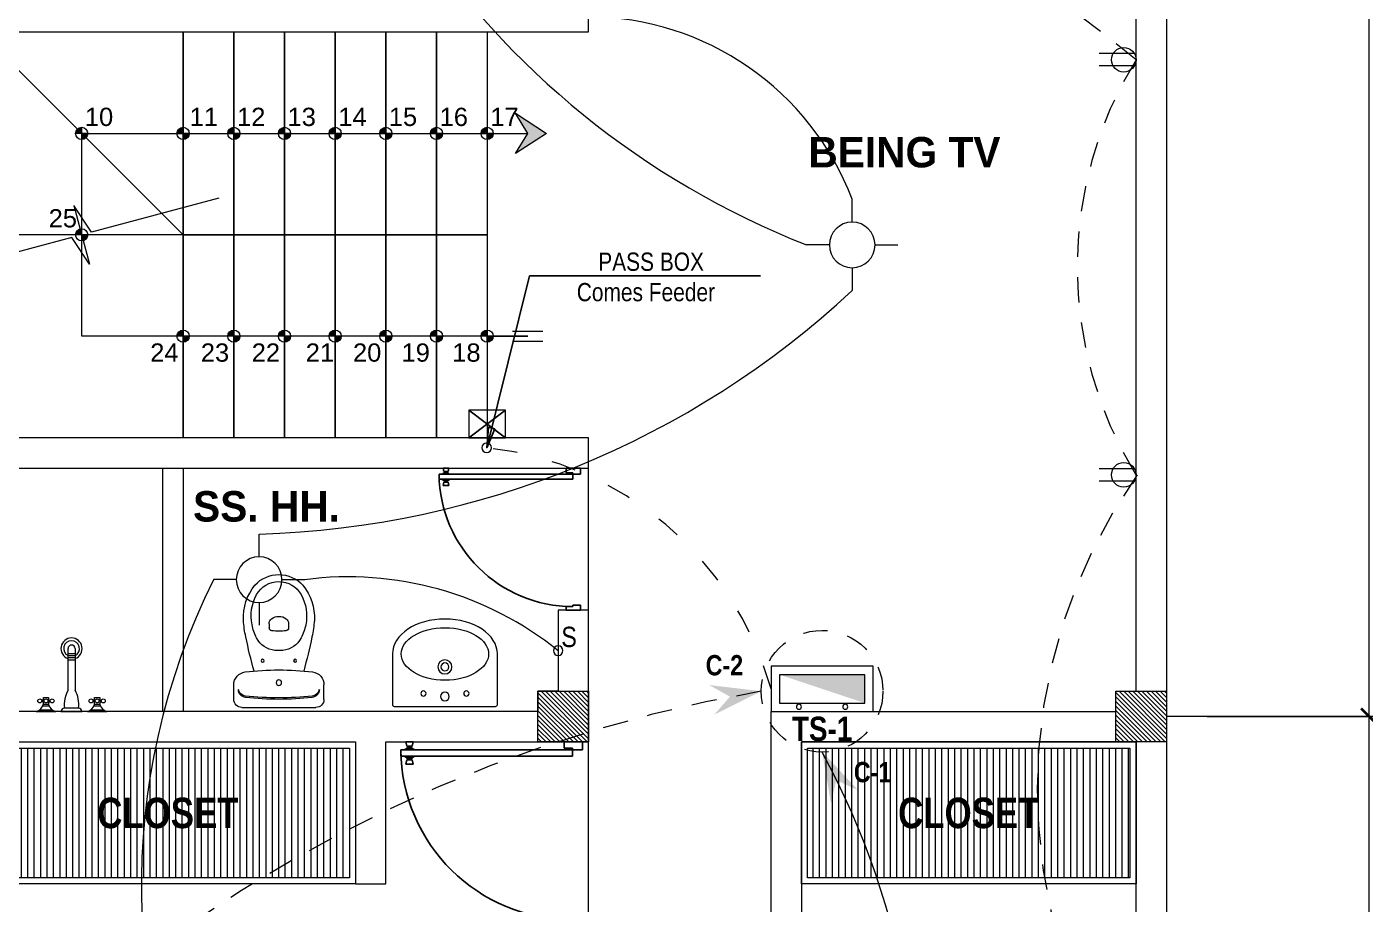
# Model space of a CAD drawing. Header units: millimetres. Extents: x 56 to 215, y 47 to 103.
# Drawn here: x 187.71 to 194.31, y 61.55 to 65.88 of the extents above; entities that cross this region are included whole.
import ezdxf
from ezdxf.enums import TextEntityAlignment as Align

# ---------------------------------------------------------------- set-up
doc = ezdxf.new("R2010")
doc.units = ezdxf.units.MM
for name, pattern in [('ACAD_ISO02W100', [15, 12, -3]), ('ACAD_ISO03W100', [30, 12, -18]), ('ACAD_ISO06W100', [36, 24, -3, 0, -3, 0, -3, 0, -3]), ('DASHED', [19.05, 12.7, -6.35]), ('DASHED2', [0.375, 0.25, -0.125])]:
    doc.linetypes.add(name, pattern=pattern)
for name, color, linetype, lineweight in [('A_Bloques', 56, 'Continuous', 15), ('A_Texto', 43, 'Continuous', 9), ('E_Columna', 3, 'Continuous', 25), ('G_Ejes', 253, 'Continuous', 20), ('G_Escalera', 40, 'Continuous', 18), ('G_Sombreados', 8, 'Continuous', 9), ('G_Texto', 122, 'Continuous', 20), ('IE_Accesorios', 71, 'Continuous', 20), ('IE_Alimentador', 1, 'DASHED', 80), ('IE_Alumbrado', 31, 'Continuous', 60), ('IE_Interruptor', 230, 'Continuous', 40), ('IE_Tomacorriente', 104, 'DASHED2', 40)]:
    doc.layers.add(name, color=color, linetype=linetype, lineweight=lineweight)
for name, color, linetype in [('A_Puerta', 32, 'Continuous'), ('G_Acotación', 171, 'Continuous'), ('IS_Muro', 232, 'Continuous')]:
    doc.layers.add(name, color=color, linetype=linetype)
doc.styles.add('Acotacion', font='ARIALN.TTF')
doc.styles.add('AMBIENTES', font='ARIALNB.TTF', dxfattribs={"height": 0.15})
doc.styles.add('Arial Marron', font='ARIALN.TTF')
doc.styles.add('ARIAL1.2', font='arial.ttf', dxfattribs={"width": 1.2})
doc.styles.add('Cotas', font='ARIALNB.TTF', dxfattribs={"height": 0.1})
doc.styles.add('Eje', font='ARIALNB.TTF', dxfattribs={"height": 0.3})
doc.styles.add('Notas', font='ARIALNB.TTF', dxfattribs={"height": 0.15})
doc.styles.add('Rotulo', font='ARIALN.TTF', dxfattribs={"height": 0.1})
doc.styles.add('STYLE1', font='cityb___.ttf', dxfattribs={"width": 1.05})
doc.dimstyles.new('125', dxfattribs={"dimtxt": 1, "dimasz": 0.06, "dimexe": 0.06, "dimexo": 0.1, "dimgap": 0.08, "dimtad": 3, "dimtih": 1, "dimtoh": 1, "dimlfac": 0.5, "dimzin": 1, "dimdsep": 46, "dimtxsty": 'Cotas', "dimblk": 'ARCHTICK', "dimcen": 2.5, "dimdle": 0.06, "dimclrt": 4, "dimazin": 0, "dimtp": 0.2, "dimtm": 0.2, "dimtfac": 1, "dimtix": 1, "dimtmove": 1, "dimatfit": 3, "dimfxl": 1, "dimtolj": 1, "dimtzin": 1, "dimarcsym": 0})
doc.dimstyles.new('Lenin_50', dxfattribs={"dimtxt": 0.3, "dimasz": 0.08, "dimexe": 0.15, "dimexo": 0.2, "dimgap": 0.03, "dimtad": 2, "dimtih": 1, "dimtoh": 1, "dimlfac": -1, "dimzin": 4, "dimdsep": 46, "dimtxsty": 'Acotacion', "dimblk": 'ARCHTICK', "dimcen": 0.08, "dimclrd": 256, "dimclre": 256, "dimclrt": 4, "dimazin": 1, "dimtm": 1e-09, "dimtfac": 1, "dimtmove": 2, "dimatfit": 2, "dimfxl": 1, "dimtolj": 1, "dimlwd": 13, "dimlwe": 18, "dimarcsym": 0})
pattern_1 = [(135, (302.474023, -21.160414), (0.0112253202, 0.0112253202), [])]
pattern_2 = [(90, (313.474023, -21.310414), (0.03175, 2e-18), [])]

# ---------------------------------------------------------------- blocks, each defined once
blk = doc.blocks.new('Puerta 02')
for p, q in [((0.0239, 0.9132), (0, 0.918)), ((0, 0.918), (0, 0.8782)), ((0.0239, 0.883), (0, 0.8782)), ((0.0239, 0.9068), (0.0239, 0.9132)), ((0.0277, 0.9068), (0.0239, 0.9068)), ((0.0239, 0.8893), (0.0239, 0.9068)), ((0.0277, 0.8893), (0.0239, 0.8893)), ((0.0239, 0.8893), (0.0239, 0.883)), ((0.0317, 0.9092), (0.0277, 0.9092)), ((0.0277, 0.9068), (0.0277, 0.9092)), ((0.0277, 0.8893), (0.0277, 0.9068)), ((0.0277, 0.8893), (0.0277, 0.8869)), ((0.0317, 0.8869), (0.0277, 0.8869)), ((0.0317, 0.9092), (0.0317, 0.9124)), ((0.0357, 0.9124), (0.0317, 0.9124)), ((0.0317, 0.8869), (0.0317, 0.9092)), ((0.0317, 0.8869), (0.0317, 0.8838)), ((0.0357, 0.8838), (0.0317, 0.8838)), ((0.042, 0.9243), (0.0357, 0.9124)), ((0.0357, 0.8838), (0.0357, 0.9124)), ((0.042, 0.8718), (0.0357, 0.8838)), ((0.042, 0.8718), (0.042, 0.9243)), ((0.0436, 0.9243), (0.042, 0.9243)), ((0.0436, 0.9463), (0.0784, 0.9463)), ((0.0436, 0.005), (0.0436, 0.9463)), ((0.0784, 0.005), (0.0784, 0.9463)), ((0.0784, 0.9243), (0.08, 0.9243)), ((0.0789, 0.8981), (0.0789, 0.8981)), ((0.0789, 0.8981), (0.0789, 0.8981)), ((0.08, 0.8718), (0.08, 0.9243)), ((0.08, 0.9243), (0.0863, 0.9124)), ((0.08, 0.8718), (0.0863, 0.8838)), ((0.0863, 0.8838), (0.0863, 0.9124)), ((0.0863, 0.9124), (0.0903, 0.9124)), ((0.0863, 0.8838), (0.0903, 0.8838)), ((0.0903, 0.9092), (0.0903, 0.9124)), ((0.0903, 0.9092), (0.0943, 0.9092)), ((0.0903, 0.8869), (0.0903, 0.9092)), ((0.0903, 0.8869), (0.0943, 0.8869)), ((0.0903, 0.8869), (0.0903, 0.8838)), ((0.0943, 0.9068), (0.0943, 0.9092)), ((0.0943, 0.8893), (0.0943, 0.9068)), ((0.0943, 0.9068), (0.0983, 0.9068)), ((0.0943, 0.8893), (0.0943, 0.8869)), ((0.0943, 0.8893), (0.0983, 0.8893)), ((0.0983, 0.9132), (0.1221, 0.918)), ((0.0983, 0.9068), (0.0983, 0.9132)), ((0.0983, 0.8893), (0.0983, 0.9068)), ((0.0983, 0.8893), (0.0983, 0.883)), ((0.0983, 0.883), (0.1221, 0.8782)), ((0.1221, 0.918), (0.1221, 0.8782)), ((0.0436, 0.8718), (0.042, 0.8718)), ((0.0784, 0.8718), (0.08, 0.8718)), ((0, 0.05), (0, -0.05)), ((0.0336, 0.05), (0, 0.05)), ((0.0336, 0.05), (0.0336, 0.005)), ((0.0436, 0.005), (0.0336, 0.005)), ((0.0783, 0.005), (0.0433, 0.005)), ((0.0436, 0.005), (0.0436, -0.05)), ((0.965, 0.005), (0.975, 0.005)), ((0.965, 0.005), (0.965, -0.05)), ((0.975, 0.05), (0.975, 0.005)), ((0.975, 0.05), (1, 0.05)), ((1, 0.05), (1, -0.05)), ((0.0436, -0.05), (0, -0.05)), ((1, -0.05), (0.965, -0.05))]:
    blk.add_line(p, q)
blk.add_arc((0.0336, 0.005), 0.9414, 0, 89.39134)
blk = doc.blocks.new('L01601A', base_point=(1717.16, 970.19))
blk.add_circle((1717.16, 970.19), 25)
blk = doc.blocks.new('L01601B', base_point=(1777.33, 924.89))
blk.add_arc((1777.33, 924.89), 30, 180, 0)
blk = doc.blocks.new('Lavatorio 01')
blk.add_lwpolyline([(-0.2836, 0.2586), (-0.0336, 0.2586, -0.414214), (-0.025, 0.25), (-0.025, -0.25, -0.414214), (-0.0336, -0.2586), (-0.2836, -0.2586)], format="xyb")
for centre, radius in [((-0.0884, 0.1059), 0.0129), ((-0.2197, 0), 0.0345), ((-0.2197, 0), 0.0198), ((-0.0742, 0), 0.0216), ((-0.0884, -0.1059), 0.0129)]:
    blk.add_circle(centre, radius)
at = {"extrusion": (0, 0, -1), "xscale": 0.008620689655174374, "zscale": -0.008620689655172419, "rotation": 90}
for name, yscale in [('L01601B', 0.005747126436773442), ('L01601A', 0.005172413793104624)]:
    blk.add_blockref(name, (0.2836, 0), dxfattribs=dict(at, yscale=yscale))
blk = doc.blocks.new('INOD4')
at = {"linetype": 'ByBlock'}
for p, q in [((-0.2225, -0.06), (-0.2225, -0.1316)), ((-0.1825, -0.02), (0.1825, -0.02)), ((0.2225, -0.06), (0.2225, -0.1316)), ((-0.048, -0.433), (-0.048, -0.4129)), ((0.048, -0.433), (0.048, -0.4129))]:
    blk.add_line(p, q, dxfattribs=at)
for centre, radius in [((0, -0.142), 0.0135), ((0, -0.142), 0.0135), ((-0.08, -0.25), 0.0075), ((0.08, -0.25), 0.0075)]:
    blk.add_circle(centre, radius, dxfattribs=at)
for centre, radius, start, end in [((-0.1825, -0.06), 0.04, 90, 180), ((0, -1.56), 1.5, 83.72811, 96.27189), ((0.1825, -0.06), 0.04, 0, 90), ((-0.1585, -0.1316), 0.064, 180, 263.20695), ((-0.1595, -0.1087), 0.04, 96.27189, 180), ((-0.1601, -0.1159), 0.04, 96.21414, 169.75716), ((0, -1.56), 1.493, 83.67552, 96.33055), ((0.1595, -0.1087), 0.04, 0, 83.72811), ((0.1601, -0.1159), 0.04, 10.24284, 83.78586), ((0.1585, -0.1316), 0.064, 276.79305, 0), ((0, 1.199), 1.404, 263.20695, 276.79305), ((2.2862, -0.8696), 2.5, 164.45601, 168.42561), ((-2.2862, -0.8696), 2.5, 11.57439, 15.54399), ((-0.007, -0.416), 0.1156, 96.24191, 152.59732), ((0, -0.48), 0.18, 83.75809, 96.24191), ((0.007, -0.416), 0.1156, 27.40268, 83.75809), ((0.4232, -0.4957), 0.6, 167.70933, 175.6206), ((0.1123, -0.4778), 0.25, 152.59732, 168.38048), ((0, -0.696), 0.3, 83.35084, 96.64916), ((-0.1123, -0.4778), 0.25, 11.61952, 27.40268), ((-0.4232, -0.4957), 0.6, 4.3794, 12.29067), ((0.0848, -0.4604), 0.26, 177.69717, 218.71313), ((0.079, -0.471), 0.216, 168.38048, 209.11615), ((-0.033, -0.4129), 0.015, 96.64916, 180), ((-0.018, -0.433), 0.03, 180, 233.1301), ((0, -0.409), 0.06, 233.1301, 306.8699), ((0.033, -0.4129), 0.015, 0, 83.35084), ((0.018, -0.433), 0.03, 306.8699, 0), ((-0.079, -0.471), 0.216, 330.88385, 11.61952), ((-0.0848, -0.4604), 0.26, 321.28687, 2.30283), ((0, -0.515), 0.1256, 209.11615, 330.88385), ((0, -0.515), 0.16, 222.43623, 317.56377)]:
    blk.add_arc(centre, radius, start, end, dxfattribs=at)
blk = doc.blocks.new('Llaves_ducha')
for p, q in [((0, 0.145), (0, 0.0652)), ((0.0072, 0.1308), (0.0072, 0.0795)), ((0.0217, 0.0912), (0.0217, 0.1188)), ((0.0399, 0.116), (0.0399, 0.1232)), ((0.0471, 0.116), (0.0471, 0.1232)), ((0.0399, 0.0943), (0.0399, 0.087)), ((0.0471, 0.0943), (0.0471, 0.087)), ((0, 0.0435), (0, -0.0435)), ((0, 0.0399), (0, -0.0399)), ((0.0145, 0.029), (0.0145, -0.029)), ((0.087, 0.0145), (0.2586, 0.0145)), ((0.2586, -0.0145), (0.087, -0.0145)), ((0, -0.0652), (0, -0.145)), ((0.0072, -0.0795), (0.0072, -0.1308)), ((0.0217, -0.1191), (0.0217, -0.0914)), ((0.0399, -0.0943), (0.0399, -0.087)), ((0.0471, -0.0943), (0.0471, -0.087)), ((0.0399, -0.116), (0.0399, -0.1232)), ((0.0471, -0.116), (0.0471, -0.1232))]:
    blk.add_line(p, q)
for points in [[(0.029, 0.116), (0.058, 0.116), (0.058, 0.0943), (0.029, 0.0943)], [(0.029, -0.0943), (0.058, -0.0943), (0.058, -0.116), (0.029, -0.116)]]:
    blk.add_lwpolyline(points, close=True)
for points in [[(0.2128, 0.0145), (0.2128, -0.0145)], [(0.2216, 0.0145), (0.2216, -0.0145)], [(0.2305, 0.0145), (0.2305, -0.0145)], [(0.2379, 0.0145), (0.2379, -0.0145)]]:
    blk.add_lwpolyline(points)
for centre in [(0.0435, 0.1305), (0.0435, 0.1051), (0.0435, 0.0798), (0.0435, -0.0798), (0.0435, -0.1051), (0.0435, -0.1305)]:
    blk.add_circle(centre, 0.00811)
for centre, radius, start, end in [((0.0399, 0.1559), 0.0413, 195.2551, 254.7449), ((0.0399, 0.0544), 0.0413, 105.2551, 164.7449), ((-0.0059, 0.0231), 0.0212, 16.1502, 73.8498), ((0.029, -0.087), 0.1169, 60.2551, 97.125), ((0.2586, 0), 0.0435, 199.4706, 160.5294), ((0.2586, 0), 0.0324, 206.5644, 153.4356), ((0.2586, 0), 0.0145, 270, 90), ((-0.0059, -0.0231), 0.0212, 286.1502, 343.8498), ((0.029, 0.087), 0.1169, 262.875, 299.7449), ((0.0399, -0.0544), 0.0413, 195.2551, 254.7449), ((0.0399, -0.1559), 0.0413, 105.2551, 164.7449)]:
    blk.add_arc(centre, radius, start, end)
blk = doc.blocks.new('Eri')
blk.add_line((-1.7, 0), (0, 0))
blk.add_circle((-2, 0), 0.3)
at = {"color": 1, "style": 'Eje', "flags": 4}
blk.add_attdef('H', text='', height=0.3, dxfattribs=at).set_placement((-2, 0), align=Align.MIDDLE_CENTER)
blk = doc.blocks.new('_ArchTick')
at = {"color": 0, "linetype": 'ByBlock', "const_width": 0.15}
blk.add_lwpolyline([(-0.5, -0.5), (0.5, 0.5)], dxfattribs=at)
blk = doc.blocks.new('*D761')
at = {"layer": 'Defpoints', "color": 0, "transparency": 16777216}
for p in [(193.328, 71.0529), (194.828, 71.0529), (193.328, 58.5529)]:
    blk.add_point(p, dxfattribs=at)
at = {"layer": 'G_Acotación', "lineweight": 18, "transparency": 16777216}
for p, q in [((193.528, 71.0529), (194.978, 71.0529)), ((193.528, 58.5529), (194.978, 58.5529))]:
    blk.add_line(p, q, dxfattribs=at)
at = {"layer": 'G_Acotación', "lineweight": 13, "transparency": 16777216}
blk.add_line((194.828, 58.5529), (194.828, 71.0529), dxfattribs=at)
at = {"layer": 'G_Acotación', "lineweight": 13, "transparency": 16777216, "xscale": 0.08, "yscale": 0.08, "zscale": 0.08}
for p, rotation in [((194.828, 71.0529), 90), ((194.828, 58.5529), 270)]:
    blk.add_blockref('_ArchTick', p, dxfattribs=dict(at, rotation=rotation))
at = {"layer": 'G_Acotación', "color": 4, "lineweight": 5, "transparency": 16777216, "insert": (195.3567, 64.8029), "char_height": 0.3, "attachment_point": 5, "style": 'Acotacion'}
blk.add_mtext('\\A1;12.500', dxfattribs=at)
blk = doc.blocks.new('*D762')
at = {"layer": 'Defpoints', "color": 0, "transparency": 16777216}
for p in [(193.328, 62.4779), (194.328, 62.4779), (193.328, 58.5529)]:
    blk.add_point(p, dxfattribs=at)
at = {"layer": 'G_Acotación', "lineweight": 18, "transparency": 16777216}
for p, q in [((193.528, 62.4779), (194.478, 62.4779)), ((193.528, 58.5529), (194.478, 58.5529))]:
    blk.add_line(p, q, dxfattribs=at)
at = {"layer": 'G_Acotación', "lineweight": 13, "transparency": 16777216}
blk.add_line((194.328, 58.5529), (194.328, 62.4779), dxfattribs=at)
at = {"layer": 'G_Acotación', "lineweight": 13, "transparency": 16777216, "xscale": 0.08, "yscale": 0.08, "zscale": 0.08}
for p, rotation in [((194.328, 62.4779), 90), ((194.328, 58.5529), 270)]:
    blk.add_blockref('_ArchTick', p, dxfattribs=dict(at, rotation=rotation))
at = {"layer": 'G_Acotación', "color": 4, "lineweight": 5, "transparency": 16777216, "insert": (194.774, 60.5154), "char_height": 0.3, "attachment_point": 5, "style": 'Acotacion'}
blk.add_mtext('\\A1;3.925', dxfattribs=at)
blk = doc.blocks.new('*D763')
at = {"layer": 'Defpoints', "color": 0, "transparency": 16777216}
for p in [(193.328, 67.0279), (194.328, 67.0279), (193.328, 62.4779)]:
    blk.add_point(p, dxfattribs=at)
at = {"layer": 'G_Acotación', "lineweight": 18, "transparency": 16777216}
for p, q in [((193.528, 67.0279), (194.478, 67.0279)), ((193.528, 62.4779), (194.478, 62.4779))]:
    blk.add_line(p, q, dxfattribs=at)
at = {"layer": 'G_Acotación', "lineweight": 13, "transparency": 16777216}
blk.add_line((194.328, 62.4779), (194.328, 67.0279), dxfattribs=at)
at = {"layer": 'G_Acotación', "lineweight": 13, "transparency": 16777216, "xscale": 0.08, "yscale": 0.08, "zscale": 0.08}
for p, rotation in [((194.328, 67.0279), 90), ((194.328, 62.4779), 270)]:
    blk.add_blockref('_ArchTick', p, dxfattribs=dict(at, rotation=rotation))
at = {"layer": 'G_Acotación', "color": 4, "lineweight": 5, "transparency": 16777216, "insert": (194.7776, 64.7529), "char_height": 0.3, "attachment_point": 5, "style": 'Acotacion'}
blk.add_mtext('\\A1;4.550', dxfattribs=at)
blk = doc.blocks.new('CP')
at = {"linetype": 'ACAD_ISO06W100', "lineweight": 25, "ltscale": 0.25}
for p, q in [((-0.0498, 0.0874), (-0.1848, -0.0926)), ((-0.0498, -0.0926), (-0.1848, 0.0874))]:
    blk.add_line(p, q, dxfattribs=at)
for p, q in [((-0.1848, -0.0926), (-0.1848, 0.0874)), ((-0.1848, 0.0874), (-0.0498, 0.0874)), ((-0.0498, 0.0874), (-0.0498, -0.0926)), ((-0.0498, -0.0926), (-0.1848, -0.0926))]:
    blk.add_line(p, q)
blk.add_circle((0, 0), 0.0234)
blk = doc.blocks.new('Tablero')
for points in [[(-0.2516, -0.2232), (-0.2516, 0), (0.2516, 0), (0.2516, -0.2232)], [(-0.21, -0.1815), (-0.21, -0.0416), (0.21, -0.0416), (0.21, -0.1815)]]:
    blk.add_lwpolyline(points, close=True)
for centre in [(-0.1144, -0.0236), (0.1144, -0.0236)]:
    blk.add_circle(centre, 0.0126)
blk.add_solid([(-0.21, -0.1815), (0.21, -0.1815), (0.21, -0.0416)])
blk = doc.blocks.new('PUNTO LUZ')
for p, q in [((0, 0.1125), (0, 0.225)), ((-0.1125, 0), (-0.225, 0)), ((0.1125, 0), (0.225, 0)), ((0, -0.1125), (0, -0.225))]:
    blk.add_line(p, q)
blk.add_circle((0, 0), 0.1125)
blk = doc.blocks.new('Interuptor simple doble triple')
blk.add_circle((0, 0.0437), 0.0237)
at = {"style": 'Rotulo', "oblique": 20, "flags": 4}
blk.add_attdef('S A,B,C', (0.078, 0.0437), '', height=0.1, dxfattribs=at)
blk = doc.blocks.new('TOMACORRIENTE 0.40')
at = {"color": 5}
for p, q in [((0.0081, 0.0304), (0.1822, 0.0304)), ((0.0081, -0.0304), (0.1822, -0.0304))]:
    blk.add_line(p, q, dxfattribs=at)
blk.add_circle((0.0607, 0), 0.0608, dxfattribs=at)

msp = doc.modelspace()

# ---------------------------------------------------------------- hatches: boundary and pattern name
at = {"layer": 'E_Columna', "lineweight": 5}
h = msp.add_hatch(dxfattribs=at)
h.set_pattern_fill('LINE', color=256, scale=0.005, angle=45, style=0)
h.set_pattern_definition(pattern_1)
h.paths.add_polyline_path([(190.478, 62.3529), (190.228, 62.3529), (190.228, 62.6029), (190.478, 62.6029)])
h = msp.add_hatch(dxfattribs=at)
h.set_pattern_fill('LINE', color=256, scale=0.005, angle=45, style=0)
h.set_pattern_definition(pattern_1)
h.paths.add_polyline_path([(193.328, 62.3529), (193.078, 62.3529), (193.078, 62.6029), (193.328, 62.6029)])
at = {"layer": 'G_Escalera', "lineweight": 5}
msp.add_hatch(color=3, dxfattribs=at).paths.add_polyline_path([(190.2699, 65.3529), (190.1168, 65.2537), (190.178, 65.3529), (190.1168, 65.452)])
h = msp.add_hatch(color=3, dxfattribs=at)
h.paths.add_polyline_path([(187.948, 65.3529, -0.414214), (187.978, 65.3829), (187.978, 65.3529)])
h.paths.add_polyline_path([(187.978, 65.3529), (188.008, 65.3529, -0.414214), (187.978, 65.3229)])
h = msp.add_hatch(color=3, dxfattribs=at)
h.paths.add_polyline_path([(187.948, 65.3529, -0.414214), (187.978, 65.3829), (187.978, 65.3529)])
h.paths.add_polyline_path([(187.978, 65.3529), (188.008, 65.3529, -0.414214), (187.978, 65.3229)])
h = msp.add_hatch(color=3, dxfattribs=at)
h.paths.add_polyline_path([(188.448, 65.3529, -0.414214), (188.478, 65.3829), (188.478, 65.3529)])
h.paths.add_polyline_path([(188.478, 65.3529), (188.508, 65.3529, -0.414214), (188.478, 65.3229)])
h = msp.add_hatch(color=3, dxfattribs=at)
h.paths.add_polyline_path([(188.448, 65.3529, -0.414214), (188.478, 65.3829), (188.478, 65.3529)])
h.paths.add_polyline_path([(188.478, 65.3529), (188.508, 65.3529, -0.414214), (188.478, 65.3229)])
h = msp.add_hatch(color=3, dxfattribs=at)
h.paths.add_polyline_path([(188.698, 65.3529, -0.414214), (188.728, 65.3829), (188.728, 65.3529)])
h.paths.add_polyline_path([(188.728, 65.3529), (188.758, 65.3529, -0.414214), (188.728, 65.3229)])
h = msp.add_hatch(color=3, dxfattribs=at)
h.paths.add_polyline_path([(188.698, 65.3529, -0.414214), (188.728, 65.3829), (188.728, 65.3529)])
h.paths.add_polyline_path([(188.728, 65.3529), (188.758, 65.3529, -0.414214), (188.728, 65.3229)])
h = msp.add_hatch(color=3, dxfattribs=at)
h.paths.add_polyline_path([(188.948, 65.3529, -0.414214), (188.978, 65.3829), (188.978, 65.3529)])
h.paths.add_polyline_path([(188.978, 65.3529), (189.008, 65.3529, -0.414214), (188.978, 65.3229)])
h = msp.add_hatch(color=3, dxfattribs=at)
h.paths.add_polyline_path([(188.948, 65.3529, -0.414214), (188.978, 65.3829), (188.978, 65.3529)])
h.paths.add_polyline_path([(188.978, 65.3529), (189.008, 65.3529, -0.414214), (188.978, 65.3229)])
h = msp.add_hatch(color=3, dxfattribs=at)
h.paths.add_polyline_path([(189.198, 65.3529, -0.414214), (189.228, 65.3829), (189.228, 65.3529)])
h.paths.add_polyline_path([(189.228, 65.3529), (189.258, 65.3529, -0.414214), (189.228, 65.3229)])
h = msp.add_hatch(color=3, dxfattribs=at)
h.paths.add_polyline_path([(189.198, 65.3529, -0.414214), (189.228, 65.3829), (189.228, 65.3529)])
h.paths.add_polyline_path([(189.228, 65.3529), (189.258, 65.3529, -0.414214), (189.228, 65.3229)])
h = msp.add_hatch(color=3, dxfattribs=at)
h.paths.add_polyline_path([(189.448, 65.3529, -0.414214), (189.478, 65.3829), (189.478, 65.3529)])
h.paths.add_polyline_path([(189.478, 65.3529), (189.508, 65.3529, -0.414214), (189.478, 65.3229)])
h = msp.add_hatch(color=3, dxfattribs=at)
h.paths.add_polyline_path([(189.448, 65.3529, -0.414214), (189.478, 65.3829), (189.478, 65.3529)])
h.paths.add_polyline_path([(189.478, 65.3529), (189.508, 65.3529, -0.414214), (189.478, 65.3229)])
h = msp.add_hatch(color=3, dxfattribs=at)
h.paths.add_polyline_path([(189.698, 65.3529, -0.414214), (189.728, 65.3829), (189.728, 65.3529)])
h.paths.add_polyline_path([(189.728, 65.3529), (189.758, 65.3529, -0.414214), (189.728, 65.3229)])
h = msp.add_hatch(color=3, dxfattribs=at)
h.paths.add_polyline_path([(189.698, 65.3529, -0.414214), (189.728, 65.3829), (189.728, 65.3529)])
h.paths.add_polyline_path([(189.728, 65.3529), (189.758, 65.3529, -0.414214), (189.728, 65.3229)])
h = msp.add_hatch(color=3, dxfattribs=at)
h.paths.add_polyline_path([(189.948, 65.3529, -0.414214), (189.978, 65.3829), (189.978, 65.3529)])
h.paths.add_polyline_path([(189.978, 65.3529), (190.008, 65.3529, -0.414214), (189.978, 65.3229)])
h = msp.add_hatch(color=3, dxfattribs=at)
h.paths.add_polyline_path([(189.948, 65.3529, -0.414214), (189.978, 65.3829), (189.978, 65.3529)])
h.paths.add_polyline_path([(189.978, 65.3529), (190.008, 65.3529, -0.414214), (189.978, 65.3229)])
h = msp.add_hatch(color=3, dxfattribs=at)
h.paths.add_polyline_path([(187.948, 64.8529, -0.414214), (187.978, 64.8829), (187.978, 64.8529)])
h.paths.add_polyline_path([(187.978, 64.8529), (188.008, 64.8529, -0.414214), (187.978, 64.8229)])
h = msp.add_hatch(color=3, dxfattribs=at)
h.paths.add_polyline_path([(187.948, 64.8529, -0.414214), (187.978, 64.8829), (187.978, 64.8529)])
h.paths.add_polyline_path([(187.978, 64.8529), (188.008, 64.8529, -0.414214), (187.978, 64.8229)])
h = msp.add_hatch(color=3, dxfattribs=at)
h.paths.add_polyline_path([(188.448, 64.3529, -0.414214), (188.478, 64.3829), (188.478, 64.3529)])
h.paths.add_polyline_path([(188.478, 64.3529), (188.508, 64.3529, -0.414214), (188.478, 64.3229)])
h = msp.add_hatch(color=3, dxfattribs=at)
h.paths.add_polyline_path([(188.448, 64.3529, -0.414214), (188.478, 64.3829), (188.478, 64.3529)])
h.paths.add_polyline_path([(188.478, 64.3529), (188.508, 64.3529, -0.414214), (188.478, 64.3229)])
h = msp.add_hatch(color=3, dxfattribs=at)
h.paths.add_polyline_path([(188.698, 64.3529, -0.414214), (188.728, 64.3829), (188.728, 64.3529)])
h.paths.add_polyline_path([(188.728, 64.3529), (188.758, 64.3529, -0.414214), (188.728, 64.3229)])
h = msp.add_hatch(color=3, dxfattribs=at)
h.paths.add_polyline_path([(188.698, 64.3529, -0.414214), (188.728, 64.3829), (188.728, 64.3529)])
h.paths.add_polyline_path([(188.728, 64.3529), (188.758, 64.3529, -0.414214), (188.728, 64.3229)])
h = msp.add_hatch(color=3, dxfattribs=at)
h.paths.add_polyline_path([(188.948, 64.3529, -0.414214), (188.978, 64.3829), (188.978, 64.3529)])
h.paths.add_polyline_path([(188.978, 64.3529), (189.008, 64.3529, -0.414214), (188.978, 64.3229)])
h = msp.add_hatch(color=3, dxfattribs=at)
h.paths.add_polyline_path([(188.948, 64.3529, -0.414214), (188.978, 64.3829), (188.978, 64.3529)])
h.paths.add_polyline_path([(188.978, 64.3529), (189.008, 64.3529, -0.414214), (188.978, 64.3229)])
h = msp.add_hatch(color=3, dxfattribs=at)
h.paths.add_polyline_path([(189.198, 64.3529, -0.414214), (189.228, 64.3829), (189.228, 64.3529)])
h.paths.add_polyline_path([(189.228, 64.3529), (189.258, 64.3529, -0.414214), (189.228, 64.3229)])
h = msp.add_hatch(color=3, dxfattribs=at)
h.paths.add_polyline_path([(189.198, 64.3529, -0.414214), (189.228, 64.3829), (189.228, 64.3529)])
h.paths.add_polyline_path([(189.228, 64.3529), (189.258, 64.3529, -0.414214), (189.228, 64.3229)])
h = msp.add_hatch(color=3, dxfattribs=at)
h.paths.add_polyline_path([(189.448, 64.3529, -0.414214), (189.478, 64.3829), (189.478, 64.3529)])
h.paths.add_polyline_path([(189.478, 64.3529), (189.508, 64.3529, -0.414214), (189.478, 64.3229)])
h = msp.add_hatch(color=3, dxfattribs=at)
h.paths.add_polyline_path([(189.448, 64.3529, -0.414214), (189.478, 64.3829), (189.478, 64.3529)])
h.paths.add_polyline_path([(189.478, 64.3529), (189.508, 64.3529, -0.414214), (189.478, 64.3229)])
h = msp.add_hatch(color=3, dxfattribs=at)
h.paths.add_polyline_path([(189.698, 64.3529, -0.414214), (189.728, 64.3829), (189.728, 64.3529)])
h.paths.add_polyline_path([(189.728, 64.3529), (189.758, 64.3529, -0.414214), (189.728, 64.3229)])
h = msp.add_hatch(color=3, dxfattribs=at)
h.paths.add_polyline_path([(189.698, 64.3529, -0.414214), (189.728, 64.3829), (189.728, 64.3529)])
h.paths.add_polyline_path([(189.728, 64.3529), (189.758, 64.3529, -0.414214), (189.728, 64.3229)])
h = msp.add_hatch(color=3, dxfattribs=at)
h.paths.add_polyline_path([(189.948, 64.3529, -0.414214), (189.978, 64.3829), (189.978, 64.3529)])
h.paths.add_polyline_path([(189.978, 64.3529), (190.008, 64.3529, -0.414214), (189.978, 64.3229)])
h = msp.add_hatch(color=3, dxfattribs=at)
h.paths.add_polyline_path([(189.948, 64.3529, -0.414214), (189.978, 64.3829), (189.978, 64.3529)])
h.paths.add_polyline_path([(189.978, 64.3529), (190.008, 64.3529, -0.414214), (189.978, 64.3229)])
at = {"layer": 'G_Sombreados', "lineweight": 5}
h = msp.add_hatch(dxfattribs=at)
h.set_pattern_fill('LINE', color=256, scale=0.01, angle=90, style=0)
h.set_pattern_definition(pattern_2)
h.paths.add_polyline_path([(187.508, 62.3229), (189.298, 62.3229), (189.298, 61.6829), (187.508, 61.6829)])
h = msp.add_hatch(dxfattribs=at)
h.set_pattern_fill('LINE', color=256, scale=0.01, angle=90, style=0)
h.set_pattern_definition(pattern_2)
h.paths.add_polyline_path([(191.558, 62.3229), (193.148, 62.3229), (193.148, 61.6829), (191.558, 61.6829)])

# ---------------------------------------------------------------- linework, layer by layer
at = {"layer": 'A_Bloques', "color": 1, "lineweight": 5}
msp.add_lwpolyline([(188.6541, 65.034), (188.0263, 64.8658), (187.9392, 64.9977), (188.0168, 64.708), (187.9297, 64.8399), (187.3018, 64.6717)], dxfattribs=at)
at = {"layer": 'A_Bloques', "lineweight": 5}
for points in [[(188.378, 63.7029), (188.478, 63.7029), (188.478, 62.5029), (188.378, 62.5029)], [(187.478, 62.3529), (189.328, 62.3529), (189.328, 61.6529), (187.478, 61.6529)], [(187.508, 62.3229), (189.298, 62.3229), (189.298, 61.6829), (187.508, 61.6829)], [(191.528, 62.3529), (193.178, 62.3529), (193.178, 61.6529), (191.528, 61.6529)], [(191.558, 62.3229), (193.148, 62.3229), (193.148, 61.6829), (191.558, 61.6829)]]:
    msp.add_lwpolyline(points, close=True, dxfattribs=at)
at = {"layer": 'A_Puerta', "lineweight": 5}
for p, q in [((190.478, 63.0029), (190.478, 63.7029)), ((190.478, 61.4529), (190.478, 62.3529))]:
    msp.add_line(p, q, dxfattribs=at)
at = {"layer": 'E_Columna', "lineweight": 5}
for points in [[(190.478, 62.3529), (190.228, 62.3529), (190.228, 62.6029), (190.478, 62.6029)], [(193.328, 62.3529), (193.078, 62.3529), (193.078, 62.6029), (193.328, 62.6029)]]:
    msp.add_lwpolyline(points, close=True, dxfattribs=at)
at = {"layer": 'G_Escalera', "lineweight": 5}
for q in [(187.478, 65.8529), (187.478, 64.8529)]:
    msp.add_line((188.478, 64.8529), q, dxfattribs=at)
at = {"layer": 'G_Escalera', "color": 3, "lineweight": 5}
for p, q in [((188.008, 65.3529), (187.948, 65.3529)), ((188.008, 65.3529), (187.948, 65.3529)), ((187.978, 65.3229), (187.978, 65.3829)), ((187.978, 65.3229), (187.978, 65.3829)), ((188.508, 65.3529), (188.448, 65.3529)), ((188.508, 65.3529), (188.448, 65.3529)), ((188.478, 65.3229), (188.478, 65.3829)), ((188.478, 65.3229), (188.478, 65.3829)), ((188.758, 65.3529), (188.698, 65.3529)), ((188.758, 65.3529), (188.698, 65.3529)), ((188.728, 65.3229), (188.728, 65.3829)), ((188.728, 65.3229), (188.728, 65.3829)), ((189.008, 65.3529), (188.948, 65.3529)), ((189.008, 65.3529), (188.948, 65.3529)), ((188.978, 65.3229), (188.978, 65.3829)), ((188.978, 65.3229), (188.978, 65.3829)), ((189.258, 65.3529), (189.198, 65.3529)), ((189.258, 65.3529), (189.198, 65.3529)), ((189.228, 65.3229), (189.228, 65.3829)), ((189.228, 65.3229), (189.228, 65.3829)), ((189.508, 65.3529), (189.448, 65.3529)), ((189.508, 65.3529), (189.448, 65.3529)), ((189.478, 65.3229), (189.478, 65.3829)), ((189.478, 65.3229), (189.478, 65.3829)), ((189.758, 65.3529), (189.698, 65.3529)), ((189.758, 65.3529), (189.698, 65.3529)), ((189.728, 65.3229), (189.728, 65.3829)), ((189.728, 65.3229), (189.728, 65.3829)), ((190.008, 65.3529), (189.948, 65.3529)), ((190.008, 65.3529), (189.948, 65.3529)), ((189.978, 65.3229), (189.978, 65.3829)), ((189.978, 65.3229), (189.978, 65.3829)), ((188.008, 64.8529), (187.948, 64.8529)), ((188.008, 64.8529), (187.948, 64.8529)), ((187.978, 64.8229), (187.978, 64.8829)), ((187.978, 64.8229), (187.978, 64.8829)), ((188.478, 64.3229), (188.478, 64.3829)), ((188.478, 64.3229), (188.478, 64.3829)), ((188.728, 64.3229), (188.728, 64.3829)), ((188.728, 64.3229), (188.728, 64.3829)), ((188.978, 64.3229), (188.978, 64.3829)), ((188.978, 64.3229), (188.978, 64.3829)), ((189.228, 64.3229), (189.228, 64.3829)), ((189.228, 64.3229), (189.228, 64.3829)), ((189.478, 64.3229), (189.478, 64.3829)), ((189.478, 64.3229), (189.478, 64.3829)), ((189.728, 64.3229), (189.728, 64.3829)), ((189.728, 64.3229), (189.728, 64.3829)), ((189.978, 64.3229), (189.978, 64.3829)), ((189.978, 64.3229), (189.978, 64.3829)), ((190.103, 64.3779), (190.253, 64.3779)), ((188.508, 64.3529), (188.448, 64.3529)), ((188.508, 64.3529), (188.448, 64.3529)), ((188.758, 64.3529), (188.698, 64.3529)), ((188.758, 64.3529), (188.698, 64.3529)), ((189.008, 64.3529), (188.948, 64.3529)), ((189.008, 64.3529), (188.948, 64.3529)), ((189.258, 64.3529), (189.198, 64.3529)), ((189.258, 64.3529), (189.198, 64.3529)), ((189.508, 64.3529), (189.448, 64.3529)), ((189.508, 64.3529), (189.448, 64.3529)), ((189.758, 64.3529), (189.698, 64.3529)), ((189.758, 64.3529), (189.698, 64.3529)), ((190.008, 64.3529), (189.948, 64.3529)), ((190.008, 64.3529), (189.948, 64.3529)), ((190.103, 64.3279), (190.253, 64.3279))]:
    msp.add_line(p, q, dxfattribs=at)
at = {"layer": 'G_Escalera', "lineweight": 5}
for points in [[(188.478, 63.8529), (187.478, 63.8529), (187.478, 65.8529), (188.478, 65.8529)], [(188.478, 64.8529), (188.478, 65.8529), (188.728, 65.8529), (188.728, 64.8529)], [(188.728, 64.8529), (188.728, 65.8529), (188.978, 65.8529), (188.978, 64.8529)], [(188.978, 64.8529), (188.978, 65.8529), (189.228, 65.8529), (189.228, 64.8529)], [(189.228, 64.8529), (189.228, 65.8529), (189.478, 65.8529), (189.478, 64.8529)], [(189.478, 64.8529), (189.478, 65.8529), (189.728, 65.8529), (189.728, 64.8529)], [(189.728, 64.8529), (189.728, 65.8529), (189.978, 65.8529), (189.978, 64.8529)], [(188.478, 63.8529), (188.478, 64.8529), (188.728, 64.8529), (188.728, 63.8529)], [(188.728, 63.8529), (188.728, 64.8529), (188.978, 64.8529), (188.978, 63.8529)], [(188.978, 63.8529), (188.978, 64.8529), (189.228, 64.8529), (189.228, 63.8529)], [(189.228, 63.8529), (189.228, 64.8529), (189.478, 64.8529), (189.478, 63.8529)], [(189.478, 63.8529), (189.478, 64.8529), (189.728, 64.8529), (189.728, 63.8529)], [(189.728, 63.8529), (189.728, 64.8529), (189.978, 64.8529), (189.978, 63.8529)]]:
    msp.add_lwpolyline(points, close=True, dxfattribs=at)
at = {"layer": 'G_Escalera', "color": 3, "lineweight": 5}
msp.add_lwpolyline([(190.2699, 65.3529), (190.1168, 65.2537), (190.178, 65.3529), (190.1168, 65.452)], close=True, dxfattribs=at)
at = {"layer": 'G_Escalera', "color": 5, "lineweight": 5}
msp.add_lwpolyline([(189.978, 64.3529), (190.178, 64.3529), (189.978, 64.3529), (189.728, 64.3529), (189.478, 64.3529), (188.728, 64.3529), (188.478, 64.3529), (187.978, 64.3529), (187.978, 65.3529), (189.978, 65.3529), (190.178, 65.3529)], dxfattribs=at)
at = {"layer": 'G_Escalera', "color": 3, "lineweight": 5}
for centre in [(187.978, 65.3529), (187.978, 65.3529), (188.478, 65.3529), (188.478, 65.3529), (188.728, 65.3529), (188.728, 65.3529), (188.978, 65.3529), (188.978, 65.3529), (189.228, 65.3529), (189.228, 65.3529), (189.478, 65.3529), (189.478, 65.3529), (189.728, 65.3529), (189.728, 65.3529), (189.978, 65.3529), (189.978, 65.3529), (187.978, 64.8529), (187.978, 64.8529), (188.478, 64.3529), (188.478, 64.3529), (188.728, 64.3529), (188.728, 64.3529), (188.978, 64.3529), (188.978, 64.3529), (189.228, 64.3529), (189.228, 64.3529), (189.478, 64.3529), (189.478, 64.3529), (189.728, 64.3529), (189.728, 64.3529), (189.978, 64.3529), (189.978, 64.3529)]:
    msp.add_circle(centre, 0.03, dxfattribs=at)
at = {"layer": 'IE_Accesorios', "linetype": 'ACAD_ISO02W100', "lineweight": 5, "ltscale": 0.01}
msp.add_circle((191.6296, 62.6029), 0.3, dxfattribs=at)
at = {"layer": 'IE_Accesorios', "lineweight": 5}
for points in [[(191.1748, 62.576), (191.0726, 62.6334), (191.3296, 62.6029)], [(191.1748, 62.576), (191.098, 62.4875), (191.3296, 62.6029)], [(191.6995, 62.164), (191.8063, 62.1156), (191.6296, 62.3047)], [(191.6995, 62.164), (191.6737, 62.0497), (191.6296, 62.3047)]]:
    msp.add_solid(points, dxfattribs=at)
at = {"layer": 'IE_Alimentador', "color": 6, "linetype": 'ACAD_ISO03W100', "lineweight": 5, "ltscale": 0.01}
msp.add_arc((189.8007, 62.1751), 1.6373, 15.56515, 83.87807, dxfattribs=at)
at = {"layer": 'IE_Alumbrado', "lineweight": 5}
for centre, radius, start, end in [((193.0857, 68.6951), 4.1831, 179.20847, 248.50575), ((188.7193, 67.8686), 4.4927, 271.70517, 312.90724), ((191.671, 61.6386), 3.3989, 153.54464, 208.28867), ((188.1656, 60.4241), 3.9408, 350.56183, 28.47377)]:
    msp.add_arc(centre, radius, start, end, dxfattribs=at)
at = {"layer": 'IE_Interruptor', "lineweight": 5}
for centre, radius, start, end in [((190.471, 64.5289), 1.399, 20.89523, 89.71446), ((189.2926, 61.5121), 1.6547, 51.26372, 97.45179)]:
    msp.add_arc(centre, radius, start, end, dxfattribs=at)
at = {"layer": 'IE_Tomacorriente', "lineweight": 5, "ltscale": 0.5}
for centre, radius, start, end in [((187.5557, 58.8384), 8.8831, 50.7343, 71.81516), ((194.8351, 64.6926), 1.9476, 148.30487, 211.69513), ((195.3713, 62.1195), 2.6809, 144.68157, 215.10233), ((192.5204, 55.6624), 7.0419, 99.73562, 135.73052)]:
    msp.add_arc(centre, radius, start, end, dxfattribs=at)
at = {"layer": 'IS_Muro', "lineweight": 5}
for points in [[(193.178, 58.5529), (193.078, 58.5529), (193.078, 58.8029), (193.178, 58.8029), (193.178, 62.3529), (191.528, 62.3529), (191.528, 61.3029), (191.378, 61.3029), (191.378, 62.5029), (193.078, 62.5029), (193.078, 62.6029), (193.178, 62.6029), (193.178, 66.9029), (193.078, 66.9029), (193.078, 67.0029), (192.778, 67.0029), (192.778, 67.1529)], [(192.778, 67.1529), (193.328, 67.1529), (193.328, 58.5529)], [(187.478, 65.8529), (190.478, 65.8529), (190.478, 66.0029)], [(187.478, 63.7029), (190.478, 63.7029), (190.478, 63.8529), (187.478, 63.8529)], [(187.478, 62.3529), (189.328, 62.3529), (189.328, 61.6529), (189.478, 61.6529), (189.478, 62.3529), (190.478, 62.3529), (190.478, 63.0029), (190.328, 63.0029), (190.328, 62.6029), (190.228, 62.6029), (190.228, 62.5029), (187.578, 62.5029)]]:
    msp.add_lwpolyline(points, dxfattribs=at)

# ---------------------------------------------------------------- block references
at = {"layer": 'A_Bloques', "lineweight": 5, "xscale": -1}
for name, p, rotation in [('INOD4', (188.9505, 62.5029), 180), ('Lavatorio 01', (189.7694, 62.5029), 90)]:
    msp.add_blockref(name, p, dxfattribs=dict(at, rotation=rotation))
at = {"layer": 'A_Bloques', "lineweight": 5, "xscale": 1.200000000000045, "yscale": 1.200000000000045, "zscale": 1.200000000000045, "rotation": 90}
msp.add_blockref('Llaves_ducha', (187.928, 62.5029), dxfattribs=at)
at = {"layer": 'A_Puerta', "lineweight": 5, "rotation": 90}
for p, xscale, yscale, zscale in [((190.403, 63.7029), -0.6999999999999886, 0.6999999999999886, 0.7), ((190.403, 62.3529), -0.9000000000000057, 0.8999999999999986, 0.9)]:
    msp.add_blockref('Puerta 02', p, dxfattribs=dict(at, xscale=xscale, yscale=yscale, zscale=zscale))
at = {"layer": 'G_Ejes', "lineweight": 5}
ref = msp.add_blockref('Eri', (193.328, 62.4779), dxfattribs=dict(at, xscale=-1))
ref.add_attrib('H', 'B', dxfattribs={"layer": '0', "color": 1, "height": 0.3, "style": 'Eje', "flags": 4}).set_placement((195.3292, 62.4779), align=Align.MIDDLE_CENTER)
at = {"layer": 'IE_Accesorios', "lineweight": 5, "rotation": 179.9999999999927}
for p in [(193.178, 65.7159), (193.178, 63.6694)]:
    msp.add_blockref('TOMACORRIENTE 0.40', p, dxfattribs=at)
at = {"layer": 'IE_Accesorios', "lineweight": 5, "xscale": -1}
for p in [(191.778, 64.8029), (188.853, 63.1529)]:
    msp.add_blockref('PUNTO LUZ', p, dxfattribs=at)
for name, p, rotation in [('CP', (189.9753, 63.8031), 90.00000000000648), ('Tablero', (191.6296, 62.5029), 180)]:
    msp.add_blockref(name, p, dxfattribs=dict(at, rotation=rotation))
at = {"layer": 'IE_Accesorios', "lineweight": 5}
ref = msp.add_blockref('Interuptor simple doble triple', (190.328, 62.7592), dxfattribs=dict(at, xscale=-1))
ref.add_attrib('S A,B,C', 'S', (190.3435, 62.8208), dxfattribs={"layer": '0', "height": 0.1, "rotation": 360, "style": 'Rotulo', "flags": 4})

# ---------------------------------------------------------------- texts
at = {"layer": 'A_Texto', "lineweight": 5, "style": 'AMBIENTES'}
for p in [(188.403, 62.0029, 0), (192.353, 62.0029, 0)]:
    msp.add_text('CLOSET', height=0.15, dxfattribs=at).set_placement(p, align=Align.MIDDLE)
at = {"layer": 'G_Texto', "lineweight": 5, "style": 'ARIAL1.2'}
for s, p in [('10', (188.0635, 65.3894)), ('11', (188.5805, 65.3894)), ('12', (188.8141, 65.3894)), ('13', (189.0632, 65.3894)), ('14', (189.3135, 65.3894)), ('15', (189.5625, 65.3894)), ('16', (189.8132, 65.3894)), ('17', (190.0632, 65.3894)), ('25', (187.8848, 64.8894)), ('24', (188.3859, 64.2275)), ('23', (188.6355, 64.2275)), ('22', (188.8864, 64.2275)), ('21', (189.1529, 64.2275)), ('20', (189.3858, 64.2275)), ('19', (189.6253, 64.2275)), ('18', (189.8753, 64.2275))]:
    msp.add_text(s, height=0.09, dxfattribs=at).set_placement(p, align=Align.CENTER)
at = {"layer": 'G_Texto', "lineweight": 5, "ltscale": 0.2, "style": 'STYLE1'}
for s, p in [('BEING TV', (192.0356, 65.2603)), ('SS. HH.', (188.8894, 63.5144))]:
    msp.add_text(s, height=0.15, rotation=360, dxfattribs=at).set_placement(p, align=Align.MIDDLE)
at = {"layer": 'G_Texto', "lineweight": 5, "style": 'Arial Marron'}
for s, p in [('PASS BOX', (190.5257, 64.6754)), ('Comes Feeder ', (190.4197, 64.5254))]:
    msp.add_text(s, height=0.09, dxfattribs=at).set_placement(p)
at = {"layer": 'IE_Accesorios', "lineweight": 5, "style": 'Notas'}
for s, height, p in [('C-2', 0.1, (191.1478, 62.7312)), ('TS-1', 0.12, (191.6296, 62.4177)), ('C-1', 0.1, (191.8786, 62.2042))]:
    msp.add_text(s, height=height, rotation=360, dxfattribs=at).set_placement(p, align=Align.MIDDLE)

# ---------------------------------------------------------------- dimensions: what is measured, and where the dimension line sits
at = {"layer": 'G_Acotación', "lineweight": 5}
for base, p1, p2, picture, middle in [((194.828, 71.0529), (193.328, 58.5529), (193.328, 71.0529), '*D761', (195.3567, 64.8029)), ((194.328, 67.0279), (193.328, 62.4779), (193.328, 67.0279), '*D763', (194.7776, 64.7529)), ((194.328, 62.4779), (193.328, 58.5529), (193.328, 62.4779), '*D762', (194.774, 60.5154))]:
    dim = msp.add_linear_dim(base=base, p1=p1, p2=p2, angle=90, dimstyle='Lenin_50', override={"dimdec": 3, "dimfxl": 0.06}, dxfattribs=at)
    dim.commit()
    dim.dimension.update_dxf_attribs({"geometry": picture, "text_midpoint": middle})

# ---------------------------------------------------------------- leaders
at = {"layer": 'G_Texto', "lineweight": 5}
msp.add_leader([(189.9753, 63.8031), (190.1864, 64.6504), (191.3251, 64.6504)], dimstyle='125', override={"dimasz": 0.1, "dimgap": 0.08, "dimtad": 0, "dimldrblk": 'ClosedBlank'}, dxfattribs=at)

doc.saveas('drawing.dxf')
